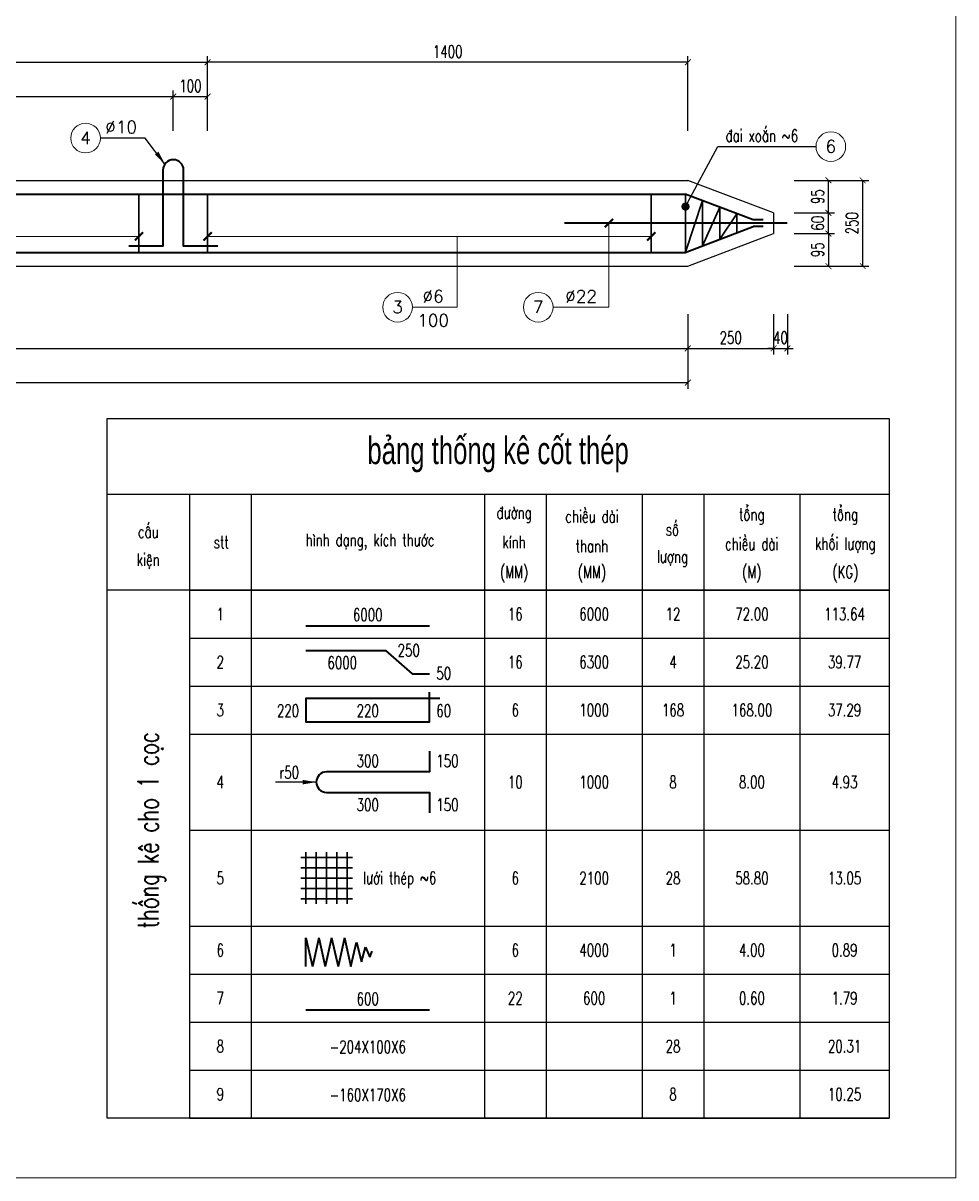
# Model space of a CAD drawing. Header units: millimetres. Extents: x 1245 to 1610, y -447 to -150.
# Drawn here: x 1474.2 to 1610.2, y -447.5 to -279.1 of the extents above; entities that cross this region are included whole.
import ezdxf
from ezdxf.enums import TextEntityAlignment as Align

# ---------------------------------------------------------------- set-up
doc = ezdxf.new("R2010")
doc.units = ezdxf.units.MM
doc.header["$MEASUREMENT"] = 0
doc.header["$PDMODE"] = 3
for name, color, linetype, lineweight in [('KCVN-CAT', 30, 'Continuous', 35), ('KCVN-DIM', 251, 'Continuous', 13), ('KCVN-MANH', 252, 'Continuous', 15), ('KCVN-TEXT', 60, 'Continuous', 20), ('KCVN-THAY', 7, 'Continuous', 25), ('KCVN-THEP', 3, 'Continuous', 40)]:
    doc.layers.add(name, color=color, linetype=linetype, lineweight=lineweight)
doc.layers.add('KCVN-TEMP', color=87, linetype='Continuous', lineweight=9, plot=False)
doc.styles.add('KCVN-COMM', font='vnsimli.shx', dxfattribs={"width": 0.7, "height": 1.8})
doc.styles.add('KCVN-LEADER', font='vnromadi.shx', dxfattribs={"width": 0.7, "height": 4})
doc.styles.add('TK - S', font='romans.shx', dxfattribs={"width": 0.7, "height": 1.8, "bigfont": 'vns.shx'})
doc.dimstyles.new('D20', dxfattribs={"dimtxt": 1.8, "dimasz": 0.85, "dimexe": 0.9, "dimexo": 0, "dimgap": 0.66, "dimtad": 1, "dimdec": 0, "dimlfac": 20, "dimdsep": 46, "dimtxsty": 'KCVN-COMM', "dimblk1": 'ARCHTICK', "dimblk2": 'ARCHTICK', "dimsah": 1, "dimcen": 1.8, "dimclrd": 256, "dimclre": 256, "dimclrt": 60, "dimadec": 0, "dimazin": 0, "dimtfac": 1, "dimtdec": 0, "dimtix": 1, "dimtmove": 2, "dimatfit": 3, "dimfxl": 1.25, "dimtolj": 1, "dimtzin": 0, "dimarcsym": 0})
doc.dimstyles.new('LE', dxfattribs={"dimtxt": 2.5, "dimasz": 2, "dimexe": 1.25, "dimexo": 0, "dimgap": 0.66, "dimtad": 1, "dimdec": 0, "dimdsep": 46, "dimtxsty": 'KCVN-COMM', "dimblk1": 'ARCHTICK', "dimblk2": 'ARCHTICK', "dimsah": 1, "dimcen": 2.5, "dimclrd": 256, "dimclre": 256, "dimclrt": 60, "dimadec": 0, "dimazin": 0, "dimtfac": 1, "dimtdec": 0, "dimtix": 1, "dimtmove": 2, "dimatfit": 3, "dimfxl": 1.25, "dimtolj": 1, "dimtzin": 0, "dimarcsym": 0})
doc.dimstyles.new('LE1', dxfattribs={"dimtxt": 2.5, "dimasz": 1.2, "dimexe": 1.25, "dimexo": 0, "dimgap": 0.66, "dimtad": 1, "dimdec": 0, "dimdsep": 46, "dimtxsty": 'KCVN-COMM', "dimblk1": 'ARCHTICK', "dimblk2": 'ARCHTICK', "dimsah": 1, "dimcen": 2.5, "dimclrd": 256, "dimclre": 256, "dimclrt": 60, "dimadec": 0, "dimazin": 0, "dimtfac": 1, "dimtdec": 0, "dimtix": 1, "dimtmove": 2, "dimatfit": 3, "dimldrblk": 'DOT', "dimfxl": 1.25, "dimtolj": 1, "dimtzin": 0, "dimarcsym": 0})

# ---------------------------------------------------------------- blocks, each defined once
blk = doc.blocks.new('_ARCHTICK')
at = {"color": 0, "linetype": 'ByBlock', "const_width": 0.15}
blk.add_lwpolyline([(-0.5, -0.5), (0.5, 0.5)], dxfattribs=at)
blk = doc.blocks.new('*D25')
at = {"layer": 'DEFPOINTS', "color": 0, "transparency": 16777216}
for p in [(1276.1, -321.53), (1571.1, -321.53), (1571.1, -326.53)]:
    blk.add_point(p, dxfattribs=at)
at = {"layer": 'KCVN-DIM', "lineweight": -2, "transparency": 16777216}
for p, q in [((1276.1, -321.53), (1276.1, -327.43)), ((1571.1, -321.53), (1571.1, -327.43)), ((1276.1, -326.53), (1571.1, -326.53))]:
    blk.add_line(p, q, dxfattribs=at)
at = {"layer": 'KCVN-DIM', "lineweight": -2, "transparency": 16777216, "xscale": 0.85, "yscale": 0.85, "zscale": 0.85, "rotation": 180}
blk.add_blockref('_ARCHTICK', (1276.1, -326.53), dxfattribs=at)
at = {"layer": 'KCVN-DIM', "lineweight": -2, "transparency": 16777216, "xscale": 0.85, "yscale": 0.85, "zscale": 0.85}
blk.add_blockref('_ARCHTICK', (1571.1, -326.53), dxfattribs=at)
at = {"layer": 'KCVN-DIM', "color": 60, "transparency": 16777216, "insert": (1423.6, -324.97), "char_height": 1.8, "attachment_point": 5, "style": 'KCVN-COMM'}
blk.add_mtext('\\A1;5900', dxfattribs=at)
blk = doc.blocks.new('*D26')
at = {"layer": 'DEFPOINTS', "color": 0, "transparency": 16777216}
for p in [(1271.1, -321.53), (1571.1, -321.53), (1571.1, -331.52)]:
    blk.add_point(p, dxfattribs=at)
at = {"layer": 'KCVN-DIM', "lineweight": -2, "transparency": 16777216}
for p, q in [((1271.1, -321.53), (1271.1, -332.42)), ((1571.1, -321.53), (1571.1, -332.42)), ((1271.1, -331.52), (1571.1, -331.52))]:
    blk.add_line(p, q, dxfattribs=at)
at = {"layer": 'KCVN-DIM', "lineweight": -2, "transparency": 16777216, "xscale": 0.85, "yscale": 0.85, "zscale": 0.85, "rotation": 180}
blk.add_blockref('_ARCHTICK', (1271.1, -331.52), dxfattribs=at)
at = {"layer": 'KCVN-DIM', "lineweight": -2, "transparency": 16777216, "xscale": 0.85, "yscale": 0.85, "zscale": 0.85}
blk.add_blockref('_ARCHTICK', (1571.1, -331.52), dxfattribs=at)
at = {"layer": 'KCVN-DIM', "color": 60, "transparency": 16777216, "insert": (1421.1, -329.96), "char_height": 1.8, "attachment_point": 5, "style": 'KCVN-COMM'}
blk.add_mtext('\\A1;6000', dxfattribs=at)
blk = doc.blocks.new('*D28')
at = {"layer": 'DEFPOINTS', "color": 0, "transparency": 16777216}
for p in [(1501.1, -284.81), (1501.1, -294.81), (1571.1, -294.81)]:
    blk.add_point(p, dxfattribs=at)
at = {"layer": 'KCVN-DIM', "lineweight": -2, "transparency": 16777216}
for p, q in [((1501.1, -294.81), (1501.1, -283.91)), ((1571.1, -294.81), (1571.1, -283.91)), ((1571.1, -284.81), (1501.1, -284.81))]:
    blk.add_line(p, q, dxfattribs=at)
at = {"layer": 'KCVN-DIM', "lineweight": -2, "transparency": 16777216, "xscale": 0.85, "yscale": 0.85, "zscale": 0.85, "rotation": 180}
blk.add_blockref('_ARCHTICK', (1501.1, -284.81), dxfattribs=at)
at = {"layer": 'KCVN-DIM', "lineweight": -2, "transparency": 16777216, "xscale": 0.85, "yscale": 0.85, "zscale": 0.85}
blk.add_blockref('_ARCHTICK', (1571.1, -284.81), dxfattribs=at)
at = {"layer": 'KCVN-DIM', "color": 60, "transparency": 16777216, "insert": (1536.1, -283.25), "char_height": 1.8, "attachment_point": 5, "style": 'KCVN-COMM'}
blk.add_mtext('\\A1;1400', dxfattribs=at)
blk = doc.blocks.new('*D29')
at = {"layer": 'DEFPOINTS', "color": 0, "transparency": 16777216}
for p in [(1501.1, -284.81), (1341.1, -294.81), (1501.1, -294.81)]:
    blk.add_point(p, dxfattribs=at)
at = {"layer": 'KCVN-DIM', "lineweight": -2, "transparency": 16777216}
for p, q in [((1341.1, -294.81), (1341.1, -283.91)), ((1501.1, -294.81), (1501.1, -283.91)), ((1341.1, -284.81), (1501.1, -284.81))]:
    blk.add_line(p, q, dxfattribs=at)
at = {"layer": 'KCVN-DIM', "lineweight": -2, "transparency": 16777216, "xscale": 0.85, "yscale": 0.85, "zscale": 0.85, "rotation": 180}
blk.add_blockref('_ARCHTICK', (1341.1, -284.81), dxfattribs=at)
at = {"layer": 'KCVN-DIM', "lineweight": -2, "transparency": 16777216, "xscale": 0.85, "yscale": 0.85, "zscale": 0.85}
blk.add_blockref('_ARCHTICK', (1501.1, -284.81), dxfattribs=at)
at = {"layer": 'KCVN-DIM', "color": 60, "transparency": 16777216, "insert": (1421.1, -283.25), "char_height": 1.8, "attachment_point": 5, "style": 'KCVN-COMM'}
blk.add_mtext('\\A1;3200', dxfattribs=at)
blk = doc.blocks.new('*D31')
at = {"layer": 'DEFPOINTS', "color": 0, "transparency": 16777216}
for p in [(1571.1, -321.53), (1583.6, -321.53), (1583.6, -326.53)]:
    blk.add_point(p, dxfattribs=at)
at = {"layer": 'KCVN-DIM', "lineweight": -2, "transparency": 16777216}
for p, q in [((1571.1, -321.53), (1571.1, -327.43)), ((1583.6, -321.53), (1583.6, -327.43)), ((1571.1, -326.53), (1583.6, -326.53))]:
    blk.add_line(p, q, dxfattribs=at)
at = {"layer": 'KCVN-DIM', "lineweight": -2, "transparency": 16777216, "xscale": 0.85, "yscale": 0.85, "zscale": 0.85, "rotation": 180}
blk.add_blockref('_ARCHTICK', (1571.1, -326.53), dxfattribs=at)
at = {"layer": 'KCVN-DIM', "lineweight": -2, "transparency": 16777216, "xscale": 0.85, "yscale": 0.85, "zscale": 0.85}
blk.add_blockref('_ARCHTICK', (1583.6, -326.53), dxfattribs=at)
at = {"layer": 'KCVN-DIM', "color": 60, "transparency": 16777216, "insert": (1577.35, -324.97), "char_height": 1.8, "attachment_point": 5, "style": 'KCVN-COMM'}
blk.add_mtext('\\A1;250', dxfattribs=at)
blk = doc.blocks.new('*D32')
at = {"layer": 'DEFPOINTS', "color": 0, "transparency": 16777216}
for p in [(1583.6, -321.53), (1585.6, -321.53), (1585.6, -326.53)]:
    blk.add_point(p, dxfattribs=at)
at = {"layer": 'KCVN-DIM', "lineweight": -2, "transparency": 16777216}
for p, q in [((1583.6, -321.53), (1583.6, -327.43)), ((1585.6, -321.53), (1585.6, -327.43)), ((1583.6, -326.53), (1582.75, -326.53)), ((1583.6, -326.53), (1585.6, -326.53)), ((1585.6, -326.53), (1586.45, -326.53))]:
    blk.add_line(p, q, dxfattribs=at)
at = {"layer": 'KCVN-DIM', "lineweight": -2, "transparency": 16777216, "xscale": 0.85, "yscale": 0.85, "zscale": 0.85}
blk.add_blockref('_ARCHTICK', (1583.6, -326.53), dxfattribs=at)
at = {"layer": 'KCVN-DIM', "lineweight": -2, "transparency": 16777216, "xscale": 0.85, "yscale": 0.85, "zscale": 0.85, "rotation": 180}
blk.add_blockref('_ARCHTICK', (1585.6, -326.53), dxfattribs=at)
at = {"layer": 'KCVN-DIM', "color": 60, "transparency": 16777216, "insert": (1584.6, -324.97), "char_height": 1.8, "attachment_point": 5, "style": 'KCVN-COMM'}
blk.add_mtext('\\A1;40', dxfattribs=at)
blk = doc.blocks.new('*D33')
at = {"layer": 'DEFPOINTS', "color": 0, "transparency": 16777216}
for p in [(1586.59, -306.78), (1591.59, -306.78), (1586.59, -309.78)]:
    blk.add_point(p, dxfattribs=at)
at = {"layer": 'KCVN-DIM', "lineweight": -2, "transparency": 16777216}
for p, q in [((1591.59, -306.78), (1591.59, -305.93)), ((1586.59, -306.78), (1592.49, -306.78)), ((1591.59, -309.78), (1591.59, -306.78)), ((1586.59, -309.78), (1592.49, -309.78)), ((1591.59, -309.78), (1591.59, -310.63))]:
    blk.add_line(p, q, dxfattribs=at)
at = {"layer": 'KCVN-DIM', "lineweight": -2, "transparency": 16777216, "xscale": 0.85, "yscale": 0.85, "zscale": 0.85}
for p, rotation in [((1591.59, -306.78), 270), ((1591.59, -309.78), 90)]:
    blk.add_blockref('_ARCHTICK', p, dxfattribs=dict(at, rotation=rotation))
at = {"layer": 'KCVN-DIM', "color": 60, "transparency": 16777216, "insert": (1590.03, -308.28), "char_height": 1.8, "attachment_point": 5, "rotation": 90, "style": 'KCVN-COMM'}
blk.add_mtext('\\A1;60', dxfattribs=at)
blk = doc.blocks.new('*D34')
at = {"layer": 'DEFPOINTS', "color": 0, "transparency": 16777216}
for p in [(1586.59, -302.03), (1591.59, -302.03), (1586.59, -306.78)]:
    blk.add_point(p, dxfattribs=at)
at = {"layer": 'KCVN-DIM', "lineweight": -2, "transparency": 16777216}
for p, q in [((1586.59, -302.03), (1592.49, -302.03)), ((1591.59, -306.78), (1591.59, -302.03)), ((1586.59, -306.78), (1592.49, -306.78))]:
    blk.add_line(p, q, dxfattribs=at)
at = {"layer": 'KCVN-DIM', "lineweight": -2, "transparency": 16777216, "xscale": 0.85, "yscale": 0.85, "zscale": 0.85}
for p, rotation in [((1591.59, -302.03), 90), ((1591.59, -306.78), 270)]:
    blk.add_blockref('_ARCHTICK', p, dxfattribs=dict(at, rotation=rotation))
at = {"layer": 'KCVN-DIM', "color": 60, "transparency": 16777216, "insert": (1590.03, -304.4), "char_height": 1.8, "attachment_point": 5, "rotation": 90, "style": 'KCVN-COMM'}
blk.add_mtext('\\A1;95', dxfattribs=at)
blk = doc.blocks.new('*D35')
at = {"layer": 'DEFPOINTS', "color": 0, "transparency": 16777216}
for p in [(1586.59, -309.78), (1586.59, -314.53), (1591.59, -314.53)]:
    blk.add_point(p, dxfattribs=at)
at = {"layer": 'KCVN-DIM', "lineweight": -2, "transparency": 16777216}
for p, q in [((1586.59, -309.78), (1592.49, -309.78)), ((1591.59, -309.78), (1591.59, -314.53)), ((1586.59, -314.53), (1592.49, -314.53))]:
    blk.add_line(p, q, dxfattribs=at)
at = {"layer": 'KCVN-DIM', "lineweight": -2, "transparency": 16777216, "xscale": 0.85, "yscale": 0.85, "zscale": 0.85}
for p, rotation in [((1591.59, -309.78), 90), ((1591.59, -314.53), 270)]:
    blk.add_blockref('_ARCHTICK', p, dxfattribs=dict(at, rotation=rotation))
at = {"layer": 'KCVN-DIM', "color": 60, "transparency": 16777216, "insert": (1590.03, -312.15), "char_height": 1.8, "attachment_point": 5, "rotation": 90, "style": 'KCVN-COMM'}
blk.add_mtext('\\A1;95', dxfattribs=at)
blk = doc.blocks.new('*D36')
at = {"layer": 'DEFPOINTS', "color": 0, "transparency": 16777216}
for p in [(1591.59, -302.03), (1596.59, -302.03), (1591.59, -314.53)]:
    blk.add_point(p, dxfattribs=at)
at = {"layer": 'KCVN-DIM', "lineweight": -2, "transparency": 16777216}
for p, q in [((1591.59, -302.03), (1597.49, -302.03)), ((1596.59, -314.53), (1596.59, -302.03)), ((1591.59, -314.53), (1597.49, -314.53))]:
    blk.add_line(p, q, dxfattribs=at)
at = {"layer": 'KCVN-DIM', "lineweight": -2, "transparency": 16777216, "xscale": 0.85, "yscale": 0.85, "zscale": 0.85}
for p, rotation in [((1596.59, -302.03), 90), ((1596.59, -314.53), 270)]:
    blk.add_blockref('_ARCHTICK', p, dxfattribs=dict(at, rotation=rotation))
at = {"layer": 'KCVN-DIM', "color": 60, "transparency": 16777216, "insert": (1595.03, -308.28), "char_height": 1.8, "attachment_point": 5, "rotation": 90, "style": 'KCVN-COMM'}
blk.add_mtext('\\A1;250', dxfattribs=at)
blk = doc.blocks.new('_Dot')
at = {"color": 0, "linetype": 'ByBlock', "lineweight": -2}
blk.add_line((-0.5, 0), (-1, 0), dxfattribs=at)
at = {"color": 0, "linetype": 'ByBlock', "const_width": 0.5}
blk.add_lwpolyline([(-0.25, 0, 1), (0.25, 0, 1)], format="xyb", close=True, dxfattribs=at)
blk = doc.blocks.new('THONGKE_TITLE')
at = {"layer": 'KCVN-THAY'}
for p, q in [((0, 14), (114, 14)), ((12, 14), (12, 0)), ((21, 14), (21, 0)), ((55, 14), (55, 0)), ((64.02, 14), (64.02, 0)), ((77.99, 14), (77.99, 0)), ((87, 14), (87, 0)), ((101, 14), (101, 0))]:
    blk.add_line(p, q, dxfattribs=at)
blk.add_lwpolyline([(0, 25), (114, 25), (114, 0), (0, 0)], close=True, dxfattribs=at)
at = {"layer": 'KCVN-TEXT', "width": 0.7}
for s, height, style, p in [('b¶ng thèng kª cèt thÐp', 4, 'KCVN-LEADER', (57, 20)), ('®\xadêng', 1.8, 'KCVN-COMM', (59.33, 11)), ('chiÒu dµi', 1.8, 'KCVN-COMM', (70.67, 11)), ('tæng', 1.8, 'KCVN-COMM', (93.97, 11)), ('tæng', 1.8, 'KCVN-COMM', (107.61, 11)), ('sè', 1.8, 'KCVN-COMM', (82.41, 9.1)), ('cÊu', 1.8, 'KCVN-COMM', (6.01, 8.76)), ('stt', 1.8, 'KCVN-COMM', (16.65, 7)), ('h×nh d¹ng, kÝch th\xadíc', 1.8, 'KCVN-COMM', (38.33, 7)), ('kÝnh', 1.8, 'KCVN-COMM', (59.33, 7)), ('thanh', 1.8, 'KCVN-COMM', (70.67, 6.44)), ('chiÒu dµi', 1.8, 'KCVN-COMM', (93.97, 7)), ('khèi l\xadîng', 1.8, 'KCVN-COMM', (107.61, 6.74)), ('kiÖn', 1.8, 'KCVN-COMM', (6.01, 4.26)), ('l\xadîng', 1.8, 'KCVN-COMM', (82.41, 4.6)), ('(MM)', 1.8, 'KCVN-COMM', (59.33, 2.5)), ('(MM)', 1.8, 'KCVN-COMM', (70.67, 2.5)), ('(M)', 1.8, 'KCVN-COMM', (93.97, 2.5)), ('(KG)', 1.8, 'KCVN-COMM', (107.61, 2.5))]:
    blk.add_text(s, height=height, dxfattribs=dict(at, style=style)).set_placement(p, align=Align.MIDDLE)
blk = doc.blocks.new('*T77')
at = {"layer": 'KCVN-THAY', "color": 0, "linetype": 'ByBlock', "lineweight": -2, "transparency": 16777216}
for p, q in [((0, 0), (102, 0)), ((0, 0), (0, -7)), ((9, 0), (9, -7)), ((43, 0), (43, -7)), ((52, 0), (52, -7)), ((66, 0), (66, -7)), ((75, 0), (75, -7)), ((89, 0), (89, -7)), ((102, 0), (102, -7)), ((0, -7), (102, -7))]:
    blk.add_line(p, q, dxfattribs=at)
at = {"layer": 'KCVN-THAY', "color": 60, "transparency": 16777216, "char_height": 1.8, "attachment_point": 5, "style": 'TK - S'}
for s, insert, width in [('1', (4.5, -3.5), 8.88), ('16', (47.5, -3.5), 8.88), ('6000', (59, -3.5), 13.88), ('12', (70.5, -3.5), 8.88), ('72.00', (82, -3.5), 13.88), ('113.64', (95.5, -3.5), 12.88)]:
    blk.add_mtext(s, dxfattribs=dict(at, insert=insert, width=width))
blk = doc.blocks.new('*T78')
at = {"layer": 'KCVN-THAY', "color": 0, "linetype": 'ByBlock', "lineweight": -2, "transparency": 16777216}
for p, q in [((0, 0), (102, 0)), ((0, 0), (0, -7)), ((9, 0), (9, -7)), ((43, 0), (43, -7)), ((52, 0), (52, -7)), ((66, 0), (66, -7)), ((75, 0), (75, -7)), ((89, 0), (89, -7)), ((102, 0), (102, -7)), ((0, -7), (102, -7))]:
    blk.add_line(p, q, dxfattribs=at)
at = {"layer": 'KCVN-THAY', "color": 60, "transparency": 16777216, "char_height": 1.8, "attachment_point": 5, "style": 'TK - S'}
for s, insert, width in [('2', (4.5, -3.5), 8.88), ('16', (47.5, -3.5), 8.88), ('6300', (59, -3.5), 13.88), ('4', (70.5, -3.5), 8.88), ('25.20', (82, -3.5), 13.88), ('39.77', (95.5, -3.5), 12.88)]:
    blk.add_mtext(s, dxfattribs=dict(at, insert=insert, width=width))
blk = doc.blocks.new('*T79')
at = {"layer": 'KCVN-THAY', "color": 0, "linetype": 'ByBlock', "lineweight": -2, "transparency": 16777216}
for p, q in [((0, 0), (102, 0)), ((0, 0), (0, -7)), ((9, 0), (9, -7)), ((43, 0), (43, -7)), ((52, 0), (52, -7)), ((66, 0), (66, -7)), ((75, 0), (75, -7)), ((89, 0), (89, -7)), ((102, 0), (102, -7)), ((0, -7), (102, -7))]:
    blk.add_line(p, q, dxfattribs=at)
at = {"layer": 'KCVN-THAY', "color": 60, "transparency": 16777216, "char_height": 1.8, "attachment_point": 5, "style": 'TK - S'}
for s, insert, width in [('3', (4.5, -3.5), 8.88), ('6', (47.5, -3.5), 8.88), ('1000', (59, -3.5), 13.88), ('168', (70.5, -3.5), 8.88), ('168.00', (82, -3.5), 13.88), ('37.29', (95.5, -3.5), 12.88)]:
    blk.add_mtext(s, dxfattribs=dict(at, insert=insert, width=width))
blk = doc.blocks.new('*T80')
at = {"layer": 'KCVN-THAY', "color": 0, "linetype": 'ByBlock', "lineweight": -2, "transparency": 16777216}
for p, q in [((0, 0), (102, 0)), ((0, 0), (0, -14)), ((9, 0), (9, -14)), ((43, 0), (43, -14)), ((52, 0), (52, -14)), ((66, 0), (66, -14)), ((75, 0), (75, -14)), ((89, 0), (89, -14)), ((102, 0), (102, -14)), ((0, -14), (102, -14))]:
    blk.add_line(p, q, dxfattribs=at)
at = {"layer": 'KCVN-THAY', "color": 60, "transparency": 16777216, "char_height": 1.8, "attachment_point": 5, "style": 'TK - S'}
for s, insert, width in [('4', (4.5, -7), 8.88), ('10', (47.5, -7), 8.88), ('1000', (59, -7), 13.88), ('8', (70.5, -7), 8.88), ('8.00', (82, -7), 13.88), ('4.93', (95.5, -7), 12.88)]:
    blk.add_mtext(s, dxfattribs=dict(at, insert=insert, width=width))
blk = doc.blocks.new('*T81')
at = {"layer": 'KCVN-THAY', "color": 0, "linetype": 'ByBlock', "lineweight": -2, "transparency": 16777216}
for p, q in [((0, 0), (102, 0)), ((0, 0), (0, -14)), ((9, 0), (9, -14)), ((43, 0), (43, -14)), ((52, 0), (52, -14)), ((66, 0), (66, -14)), ((75, 0), (75, -14)), ((89, 0), (89, -14)), ((102, 0), (102, -14)), ((0, -14), (102, -14))]:
    blk.add_line(p, q, dxfattribs=at)
at = {"layer": 'KCVN-THAY', "color": 60, "transparency": 16777216, "char_height": 1.8, "attachment_point": 5, "style": 'TK - S'}
for s, insert, width in [('5', (4.5, -7), 8.88), ('6', (47.5, -7), 8.88), ('2100', (59, -7), 13.88), ('28', (70.5, -7), 8.88), ('58.80', (82, -7), 13.88), ('13.05', (95.5, -7), 12.88)]:
    blk.add_mtext(s, dxfattribs=dict(at, insert=insert, width=width))
blk = doc.blocks.new('*T82')
at = {"layer": 'KCVN-THAY', "color": 0, "linetype": 'ByBlock', "lineweight": -2, "transparency": 16777216}
for p, q in [((0, 0), (102, 0)), ((0, 0), (0, -7)), ((9, 0), (9, -7)), ((43, 0), (43, -7)), ((52, 0), (52, -7)), ((66, 0), (66, -7)), ((75, 0), (75, -7)), ((89, 0), (89, -7)), ((102, 0), (102, -7)), ((0, -7), (102, -7))]:
    blk.add_line(p, q, dxfattribs=at)
at = {"layer": 'KCVN-THAY', "color": 60, "transparency": 16777216, "char_height": 1.8, "attachment_point": 5, "style": 'TK - S'}
for s, insert, width in [('6', (4.5, -3.5), 8.88), ('6', (47.5, -3.5), 8.88), ('4000', (59, -3.5), 13.88), ('1', (70.5, -3.5), 8.88), ('4.00', (82, -3.5), 13.88), ('0.89', (95.5, -3.5), 12.88)]:
    blk.add_mtext(s, dxfattribs=dict(at, insert=insert, width=width))
blk = doc.blocks.new('*T83')
at = {"layer": 'KCVN-THAY', "color": 0, "linetype": 'ByBlock', "lineweight": -2, "transparency": 16777216}
for p, q in [((0, 0), (102, 0)), ((0, 0), (0, -7)), ((9, 0), (9, -7)), ((43, 0), (43, -7)), ((52, 0), (52, -7)), ((66, 0), (66, -7)), ((75, 0), (75, -7)), ((89, 0), (89, -7)), ((102, 0), (102, -7)), ((0, -7), (102, -7))]:
    blk.add_line(p, q, dxfattribs=at)
at = {"layer": 'KCVN-THAY', "color": 60, "transparency": 16777216, "char_height": 1.8, "attachment_point": 5, "style": 'TK - S'}
for s, insert, width in [('7', (4.5, -3.5), 8.88), ('22', (47.5, -3.5), 8.88), ('600', (59, -3.5), 13.88), ('1', (70.5, -3.5), 8.88), ('0.60', (82, -3.5), 13.88), ('1.79', (95.5, -3.5), 12.88)]:
    blk.add_mtext(s, dxfattribs=dict(at, insert=insert, width=width))
blk = doc.blocks.new('*T84')
at = {"layer": 'KCVN-THAY', "color": 0, "linetype": 'ByBlock', "lineweight": -2, "transparency": 16777216}
for p, q in [((0, 0), (102, 0)), ((0, 0), (0, -7)), ((9, 0), (9, -7)), ((43, 0), (43, -7)), ((52, 0), (52, -7)), ((66, 0), (66, -7)), ((75, 0), (75, -7)), ((89, 0), (89, -7)), ((102, 0), (102, -7)), ((0, -7), (102, -7))]:
    blk.add_line(p, q, dxfattribs=at)
at = {"layer": 'KCVN-THAY', "color": 60, "transparency": 16777216, "char_height": 1.8, "attachment_point": 5, "style": 'TK - S'}
for s, insert, width in [('8', (4.5, -3.5), 8.88), ('28', (70.5, -3.5), 8.88), ('20.31', (95.5, -3.5), 12.88)]:
    blk.add_mtext(s, dxfattribs=dict(at, insert=insert, width=width))
blk = doc.blocks.new('*T85')
at = {"layer": 'KCVN-THAY', "color": 0, "linetype": 'ByBlock', "lineweight": -2, "transparency": 16777216}
for p, q in [((0, 0), (102, 0)), ((0, 0), (0, -7)), ((9, 0), (9, -7)), ((43, 0), (43, -7)), ((52, 0), (52, -7)), ((66, 0), (66, -7)), ((75, 0), (75, -7)), ((89, 0), (89, -7)), ((102, 0), (102, -7)), ((0, -7), (102, -7))]:
    blk.add_line(p, q, dxfattribs=at)
at = {"layer": 'KCVN-THAY', "color": 60, "transparency": 16777216, "char_height": 1.8, "attachment_point": 5, "style": 'TK - S'}
for s, insert, width in [('9', (4.5, -3.5), 8.88), ('8', (70.5, -3.5), 8.88), ('10.25', (95.5, -3.5), 12.88)]:
    blk.add_mtext(s, dxfattribs=dict(at, insert=insert, width=width))
blk = doc.blocks.new('*D91')
at = {"layer": 'DEFPOINTS', "color": 0, "transparency": 16777216}
for p in [(1501.1, -289.81), (1496.1, -294.81), (1501.1, -294.81)]:
    blk.add_point(p, dxfattribs=at)
at = {"layer": 'KCVN-DIM', "lineweight": -2, "transparency": 16777216}
for p, q in [((1496.1, -294.81), (1496.1, -288.91)), ((1501.1, -294.81), (1501.1, -288.91)), ((1496.1, -289.81), (1501.1, -289.81))]:
    blk.add_line(p, q, dxfattribs=at)
at = {"layer": 'KCVN-DIM', "lineweight": -2, "transparency": 16777216, "xscale": 0.85, "yscale": 0.85, "zscale": 0.85, "rotation": 180}
blk.add_blockref('_ARCHTICK', (1496.1, -289.81), dxfattribs=at)
at = {"layer": 'KCVN-DIM', "lineweight": -2, "transparency": 16777216, "xscale": 0.85, "yscale": 0.85, "zscale": 0.85}
blk.add_blockref('_ARCHTICK', (1501.1, -289.81), dxfattribs=at)
at = {"layer": 'KCVN-DIM', "color": 60, "transparency": 16777216, "insert": (1498.6, -288.25), "char_height": 1.8, "attachment_point": 5, "style": 'KCVN-COMM'}
blk.add_mtext('\\A1;100', dxfattribs=at)
blk = doc.blocks.new('*D93')
at = {"layer": 'DEFPOINTS', "color": 0, "transparency": 16777216}
for p in [(1496.1, -289.81), (1346.1, -294.81), (1496.1, -294.81)]:
    blk.add_point(p, dxfattribs=at)
at = {"layer": 'KCVN-DIM', "lineweight": -2, "transparency": 16777216}
for p, q in [((1346.1, -294.81), (1346.1, -288.91)), ((1496.1, -294.81), (1496.1, -288.91)), ((1346.1, -289.81), (1496.1, -289.81))]:
    blk.add_line(p, q, dxfattribs=at)
at = {"layer": 'KCVN-DIM', "lineweight": -2, "transparency": 16777216, "xscale": 0.85, "yscale": 0.85, "zscale": 0.85, "rotation": 180}
blk.add_blockref('_ARCHTICK', (1346.1, -289.81), dxfattribs=at)
at = {"layer": 'KCVN-DIM', "lineweight": -2, "transparency": 16777216, "xscale": 0.85, "yscale": 0.85, "zscale": 0.85}
blk.add_blockref('_ARCHTICK', (1496.1, -289.81), dxfattribs=at)
at = {"layer": 'KCVN-DIM', "color": 60, "transparency": 16777216, "insert": (1421.1, -288.25), "char_height": 1.8, "attachment_point": 5, "style": 'KCVN-COMM'}
blk.add_mtext('\\A1;3000', dxfattribs=at)

msp = doc.modelspace()

# ---------------------------------------------------------------- linework, layer by layer
at = {"layer": 'KCVN-CAT'}
for p, q in [((1491.099, -304.028), (1491.099, -312.528)), ((1501.099, -304.028), (1501.099, -312.528)), ((1565.759, -304.028), (1565.759, -312.528)), ((1570.759, -312.528), (1570.759, -304.028)), ((1570.759, -312.518), (1573.259, -304.988)), ((1573.259, -311.568), (1573.259, -304.988)), ((1573.259, -311.568), (1575.759, -305.938)), ((1575.759, -310.618), (1575.759, -305.938)), ((1575.759, -310.618), (1578.259, -306.888)), ((1578.259, -309.668), (1578.259, -306.888)), ((1515.443, -400.008), (1515.443, -407.543)), ((1516.943, -400.008), (1516.943, -407.543)), ((1518.443, -400.008), (1518.443, -407.543)), ((1519.943, -400.008), (1519.943, -407.543)), ((1521.443, -400.008), (1521.443, -407.543)), ((1522.211, -400.775), (1514.676, -400.775)), ((1514.676, -402.275), (1522.211, -402.275)), ((1514.676, -403.775), (1522.211, -403.775)), ((1514.676, -405.275), (1522.211, -405.275)), ((1522.211, -406.775), (1514.676, -406.775))]:
    msp.add_line(p, q, dxfattribs=at)
at = {"layer": 'KCVN-MANH'}
for p, q in [((1351.099, -310.198), (1491.099, -310.198)), ((1501.099, -310.198), (1565.759, -310.198))]:
    msp.add_line(p, q, dxfattribs=at)
at = {"layer": 'KCVN-MANH', "const_width": 0.3}
for points in [[(1558.997, -308.869), (1560.197, -307.669)], [(1490.499, -310.798), (1491.699, -309.598)], [(1500.499, -310.798), (1501.699, -309.598)], [(1565.159, -310.798), (1566.359, -309.598)]]:
    msp.add_lwpolyline(points, dxfattribs=at)
at = {"layer": 'KCVN-MANH'}
for points in [[(1559.597, -308.278), (1559.597, -320.528), (1551.453, -320.528)], [(1537.461, -310.198), (1537.461, -320.528), (1530.95, -320.528)]]:
    msp.add_lwpolyline(points, dxfattribs=at)
for centre in [(1483.314, -295.862), (1591.94, -297.107), (1528.79, -320.528), (1549.293, -320.528)]:
    msp.add_circle(centre, 2.16, dxfattribs=at)
at = {"layer": 'KCVN-TEMP'}
msp.add_lwpolyline([(1244.576, -447.482), (1610.168, -447.482), (1610.168, -150.482), (1244.576, -150.482)], close=True, dxfattribs=at)
at = {"layer": 'KCVN-THAY'}
for p, q in [((1276.099, -302.028), (1571.099, -302.028)), ((1583.599, -306.778), (1571.099, -302.028)), ((1583.599, -306.778), (1583.599, -309.778)), ((1571.099, -314.528), (1583.599, -309.778)), ((1276.099, -314.528), (1571.099, -314.528))]:
    msp.add_line(p, q, dxfattribs=at)
msp.add_lwpolyline([(1486.443, -336.775), (1600.443, -336.775), (1600.443, -438.775), (1486.443, -438.775)], close=True, dxfattribs=at)
at = {"layer": 'KCVN-THEP'}
for p, q in [((1271.099, -304.028), (1570.732, -304.028)), ((1580.6, -307.778), (1570.732, -304.028)), ((1582.099, -307.778), (1580.6, -307.778)), ((1585.599, -308.278), (1553.099, -308.278)), ((1570.732, -312.528), (1580.6, -308.778)), ((1582.099, -308.778), (1580.6, -308.778)), ((1271.099, -312.528), (1570.732, -312.528)), ((1515.443, -366.975), (1533.443, -366.975)), ((1515.443, -416.637), (1515.443, -412.476)), ((1515.443, -412.476), (1516.378, -416.637)), ((1517.313, -412.476), (1516.378, -416.637)), ((1517.313, -412.476), (1518.247, -416.637)), ((1519.182, -412.476), (1518.247, -416.637)), ((1519.182, -412.476), (1520.117, -416.637)), ((1521.051, -412.476), (1520.117, -416.637)), ((1521.051, -412.476), (1521.986, -416.637)), ((1521.986, -416.637), (1522.786, -413.111)), ((1522.786, -413.111), (1523.512, -415.984)), ((1523.512, -415.984), (1524.103, -413.836)), ((1524.103, -413.836), (1524.748, -415.286)), ((1524.748, -415.286), (1525.097, -414.4)), ((1515.443, -422.975), (1533.443, -422.975))]:
    msp.add_line(p, q, dxfattribs=at)
for points in [[(1502.599, -311.628), (1497.599, -311.628), (1497.599, -300.528, 1), (1494.599, -300.528), (1494.599, -311.628), (1489.599, -311.628)], [(1533.443, -385.275), (1533.443, -388.275), (1518.443, -388.275, 1), (1518.443, -391.275), (1533.443, -391.275), (1533.443, -394.275)]]:
    msp.add_lwpolyline(points, format="xyb", dxfattribs=at)
for points in [[(1515.443, -370.575), (1527.032, -370.575), (1530.938, -373.975), (1533.443, -373.975)], [(1534.943, -377.575), (1515.443, -377.575), (1515.443, -380.975), (1533.443, -380.975), (1533.443, -376.675)]]:
    msp.add_lwpolyline(points, dxfattribs=at)

# ---------------------------------------------------------------- block references
for name, p in [('*T77', (1498.443, -361.775)), ('*T78', (1498.443, -368.775)), ('*T79', (1498.443, -375.775)), ('*T80', (1498.443, -382.775)), ('*T81', (1498.443, -396.775)), ('*T82', (1498.443, -410.775)), ('*T83', (1498.443, -417.775)), ('*T84', (1498.443, -424.775)), ('*T85', (1498.443, -431.775))]:
    msp.add_blockref(name, p)
at = {"layer": 'KCVN-MANH'}
msp.add_blockref('THONGKE_TITLE', (1486.443, -361.775), dxfattribs=at)

# ---------------------------------------------------------------- texts
at = {"layer": 'KCVN-TEXT', "style": 'KCVN-COMM'}
for s, p in [('`10', (1488.501, -294.27)), ('4', (1483.314, -295.835)), ('6', (1591.94, -297.08)), ('%%C6', (1533.977, -318.936)), ('`22', (1555.542, -318.936)), ('3', (1528.79, -320.501)), ('7', (1549.293, -320.501)), ('100', (1533.977, -322.436))]:
    msp.add_text(s, height=1.8, dxfattribs=at).set_placement(p, align=Align.MIDDLE)
at = {"layer": 'KCVN-TEXT', "style": 'KCVN-COMM', "width": 0.7}
for s, p in [('®ai xo¾n ~6', (1576.595, -296.407)), ('250', (1528.802, -371.455)), ('50', (1534.45, -374.812)), ('60', (1534.443, -380.275)), ('150', (1534.443, -387.572)), ('150', (1534.443, -393.98)), ('l\xadíi thÐp ~6', (1523.74, -404.63))]:
    msp.add_text(s, height=1.8, dxfattribs=at).set_placement(p)
for s, p in [('6000', (1524.443, -366.275)), ('6000', (1520.73, -373.275)), ('220', (1524.443, -380.275)), ('300', (1524.443, -387.575)), ('300', (1524.443, -393.975)), ('600', (1524.443, -422.275)), ('-204X100X6', (1524.443, -429.275)), ('-160X170X6', (1524.443, -436.275))]:
    msp.add_text(s, height=1.8, dxfattribs=at).set_placement(p, align=Align.CENTER)
for s, p in [('220', (1514.443, -380.275)), ('r50', (1514.443, -389.259))]:
    msp.add_text(s, height=1.8, dxfattribs=at).set_placement(p, align=Align.RIGHT)
msp.add_text('thèng kª cho 1 cäc', height=3, rotation=90.00021, dxfattribs=at).set_placement((1493.951, -396.775), align=Align.CENTER)

# ---------------------------------------------------------------- dimensions: what is measured, and where the dimension line sits
at = {"layer": 'KCVN-DIM'}
for base, p1, p2, picture, middle in [((1501.099, -284.809), (1341.099, -294.808), (1501.099, -294.808), '*D29', (1421.099, -283.249)), ((1496.099, -289.808), (1346.099, -294.808), (1496.099, -294.808), '*D93', (1421.099, -288.248)), ((1501.099, -289.808), (1496.099, -294.808), (1501.099, -294.808), '*D91', (1498.599, -288.248)), ((1571.099, -331.525), (1271.099, -321.528), (1571.099, -321.528), '*D26', (1421.099, -329.965)), ((1571.099, -326.528), (1276.099, -321.528), (1571.099, -321.528), '*D25', (1423.599, -324.968)), ((1583.599, -326.528), (1571.099, -321.528), (1583.599, -321.528), '*D31', (1577.349, -324.968)), ((1585.599, -326.528), (1583.599, -321.528), (1585.599, -321.528), '*D32', (1584.599, -324.968))]:
    dim = msp.add_linear_dim(base=base, p1=p1, p2=p2, dimstyle='D20', dxfattribs=at)
    dim.commit()
    dim.dimension.update_dxf_attribs({"geometry": picture, "text_midpoint": middle})
for base, p1, p2, angle, picture, middle in [((1501.099, -284.809), (1571.099, -294.808), (1501.099, -294.808), 180, '*D28', (1536.099, -283.249)), ((1591.588, -302.028), (1586.589, -306.778), (1586.589, -302.028), 90, '*D34', (1590.028, -304.403)), ((1596.585, -302.028), (1591.588, -314.528), (1591.588, -302.028), 90, '*D36', (1595.025, -308.278)), ((1591.588, -306.778), (1586.589, -309.778), (1586.589, -306.778), 90, '*D33', (1590.028, -308.278)), ((1591.588, -314.528), (1586.589, -309.778), (1586.589, -314.528), 270, '*D35', (1590.028, -312.153))]:
    dim = msp.add_linear_dim(base=base, p1=p1, p2=p2, angle=angle, dimstyle='D20', dxfattribs=at)
    dim.commit()
    dim.dimension.update_dxf_attribs({"geometry": picture, "text_midpoint": middle})

# ---------------------------------------------------------------- leaders
at = {"layer": 'KCVN-MANH'}
for points in [[(1494.887, -299.645), (1492.016, -295.862), (1485.474, -295.862)], [(1516.943, -389.775), (1511.008, -389.775)]]:
    msp.add_leader(points, dimstyle='LE', override={"dimgap": 0.66, "dimtad": 0}, dxfattribs=at)
msp.add_leader([(1570.759, -305.849), (1575.481, -297.107), (1589.78, -297.107)], dimstyle='LE1', dxfattribs=at)

doc.saveas('drawing.dxf')
